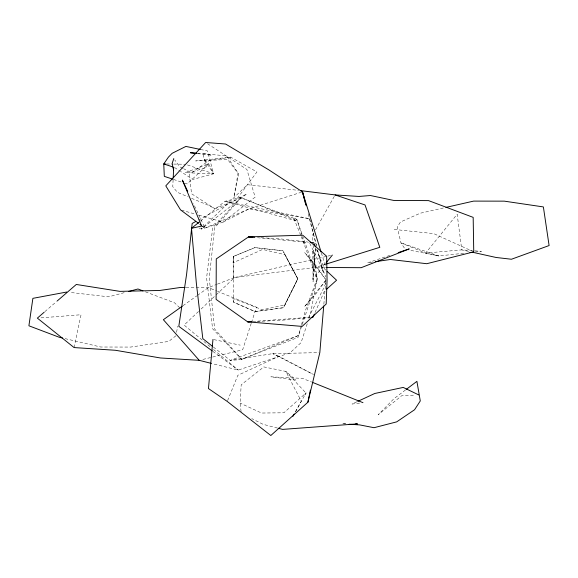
<?xml version="1.0" encoding="UTF-8"?>
<svg xmlns="http://www.w3.org/2000/svg" width="578" height="578" viewBox="0 0 578 578"><rect width="100%" height="100%" fill="white"/><g stroke="black" fill="none" stroke-linecap="round" stroke-linejoin="round"><path stroke-width="0.43" stroke-dasharray="2.89 2.17" d="M173.111 179.722L172.771 186.701L177.41 192.344L188.226 196.91M241.105 411.608L240.08 403.083L241.199 384.775L263.835 366.922L285.814 371.401L295.893 380.028L270.894 376.82L302.489 378.388L311.585 382.015M315.386 248.793L313.066 281.782L312.77 250.072L317.076 278.647L310.588 313.471L308.912 318.623M233.591 256.343L233.071 262.795L262.65 249.436L284.817 254.645L297.786 278.813L283.538 307.727L254.977 311.593L233.671 302.243L232.79 298.364L262.419 309.772L284.651 304.96L297.786 278.813L282.938 250.787L255.086 247.594L233.599 256.329L254.847 247.644L282.938 250.787L297.836 278.806L283.523 307.691L255.223 311.6L233.671 302.243L233.591 256.343L233.656 279.499M323.861 304.209L325.869 280.012M315.444 247.904L312.785 279.506L325.638 263.438M176.579 332.285L177.692 326.202M74.085 347.566L81.043 314.743L40.034 317.922M301.29 325.551L298.067 337.364L241.821 359.314L214.655 329.034L209.272 278.264L214.64 227.797L240.954 197.849L296.933 219.524L301.868 235.571M301.514 324.713L305.191 311.21L317.076 278.647L301.261 236.59M251.22 323.377L242.659 349.762L200.949 359.899M251.502 322.531L256.473 307.207L217.509 291.312M307.229 323.767L301.073 342.653L289.932 352.912L238.237 370.072L212.307 363.649M213.34 346.995L230.196 360.383L241.785 359.523L298.551 335.5L301.969 325.306M302.258 324.453L317.654 278.545L303.11 237.204M227.595 400.633L237.825 375.303L278.863 356.279L313.587 374.566M325.717 283.357L323.348 288.921L308.616 317.38L253.077 321.462M315.068 312.445L324.352 291.269L325.638 290.105M295.445 411.789L301.29 401.175L285.814 371.401L305.336 392.375M295.539 411.673L304.649 395.359M313.825 232.876L312.091 235.969L312.64 241.214M315.559 229.777L335.088 194.923M301.926 233.83L297.475 221.172L240.881 197.416L212.704 227.725L206.584 277.953L212.596 328.738L241.785 359.523M198.514 311.477L184.1 325.06L211.172 347.566M201.13 309.006L215.543 295.43M216.194 294.809L234.538 277.527L327.105 256.264M303.949 394.825L283.921 412.786L261.531 413.039L240.08 403.083M44.874 311.629L56.492 301.593M200.552 220.984L224.943 201.31L240.881 197.416M175.943 335.76L168.762 341.41L130.664 347.067L100.753 347.017L65.191 338.65M405.453 390.005L394.001 398.668L378.214 414.715L401.768 395.67L415.199 395.092M182.98 305.719L196.773 295.878M197.495 295.358L208.391 287.591L216.562 284.448M198.492 220.016L246.784 193.861L201.065 229.206L247.413 184.7L298.631 190.379M356.922 401.775L352.053 404.036L359.617 403.083M191.549 198.319L208.55 205.313L214.843 208.687L236.041 200.104L256.943 171.948L230.694 157.129L195.711 160.937L227.681 159.506L238.035 173.313L233.946 196.78L238.7 174.014L226.634 155.822L197.459 153.336M217.379 284.13L234.538 277.527L315.4 267.433L326.173 267.498M298.551 335.5L230.196 360.383L272.78 353.62L318.948 352.616M389.695 255.433L367.622 262.809L372.875 262.044M301.644 192.156L249.067 208.846L204.952 228.072L198.673 228.173M325.703 264.218L315.4 267.433L313.103 245.585M124.162 292.678L108.657 296.817L69.382 292.345M327.979 256.061L330.602 255.462M443.326 207.993L420.228 213.231L400.482 221.981L397.202 227.01L400.951 242.876L405.192 249.277M230.694 157.129L209.019 160.605L189.389 174.44L191.528 193.738L214.843 208.687M463.7 253.265L438.854 255.967L408.74 249.985M475.232 252.015L481.445 251.336L461.786 249.877L425.639 253.085L400.951 242.876L438.854 255.967L425.639 253.085L457.169 214.221L461.786 249.877L468.816 251.437M310.299 317.575L280.54 320.356L255.686 321.491M185.993 287.476L208.391 287.591L216.678 290.972M345.745 423.782L342.147 423.761L345.644 423.985M166.457 163.979L172.757 164.065M173.66 164.08L185.365 164.246M260.931 237.688L281.32 238.989L307.532 241.98M257.463 237.731L308.45 242.464M394.167 229.43L433.702 233.606L472.118 251.098M197.517 153.589L211.794 155.301L202.647 153.083L206.642 167.288L190.791 172.36L183.609 168.718M308.796 218.549L224.943 201.31L297.475 221.172M200.544 149.485L207.437 150.93L213.636 173.805L192.828 179.418L180.401 171.319M213.838 339.611L240.231 345.145M277.491 428.067L263.048 424.303L251.777 418.602M181.405 210.125L195.285 214.12M198.76 215.117L223.05 222.111L249.067 208.846L309.678 218.73L316.679 246.315M173.588 179.447L183.71 182.821M184.555 183.096L187.084 183.941L208.723 163.971L203.817 158.777L213.636 173.805L185.076 172.67L208.723 163.971L213.636 173.805L187.026 164.809M145.432 291.818L174.549 302.807L180.242 308.233M278.863 356.279L272.78 353.62L312.785 374.154M182.814 168.314L179.621 166.702L174.751 159.911M296.933 219.524L293.48 217.523L300.921 235.759M201.671 226.063L204.952 228.072L223.05 222.111L255.144 197.127L246.864 169.419L206.404 142.983M174.549 167.504L179.664 170.842M212.87 351.402L238.237 370.072L211.866 348.144M202.083 225.933L204.952 228.072L193.471 203.673M325.833 270.121L324.569 268.929L316.036 248.424M309.736 243.345L323.521 271.328L325.775 276.956M321.375 252.954L325.891 267.578M302.128 236.416L304.982 245.708M308.132 213.701L316.245 245.123M317.597 250.353L323.463 273.047L317.553 249.768M326.093 279.99L314.931 295.12L304.288 306.911L326.093 279.99L315.111 264.406L304.751 252.716L326.093 279.99"/><path stroke-width="0.87" d="M173.198 177.973L173.703 167.504M323.709 306L319.829 352.594L307.901 402.237L270.822 435.509L227.262 401.45L208.448 388.546L212.964 339.423M307.901 402.237L310.386 390.128M173.783 158.553L172.165 163.444L173.61 170.286M314.353 314.078L312.922 317.329L311.174 317.495M292.938 416.333L294.238 414.007M305.083 394.579L305.95 393.026M326.202 262.744L332.35 255.057M326.281 289.52L336.569 280.222L327.09 271.313M44.188 312.221L37.36 318.124L74.085 347.566L115.456 350.282L160.453 357.977L199.208 360.318L211.432 363.425M57.171 301.001L76.303 284.47L119.884 291.37L159.875 290.459L180.618 287.447L185.097 287.468M212.639 346.439L202.813 338.629L196.361 283.343L191.499 228.296L199.157 222.111M406.175 389.464L416.911 381.343L420.278 400.944L414.563 409.744L396.703 421.861L374.031 427.706L359.639 424.895L349.141 424.216M182.251 306.239L163.372 319.706L199.208 360.318M195.328 221.728L192.163 223.44L186.6 274.297L178.804 326.332L212.148 350.868M357.739 401.399L374.782 393.481L403.22 387.426L418.783 394.94M398.191 252.593L409.224 248.908L361.171 267.693L326.173 267.498M326.563 263.951L379.811 247.319L365.029 204.944L335.088 194.923L300.408 190.596M128.468 291.529L137.947 288.993L142.932 290.879M445.92 207.401L473.606 201.108L504.298 201.151L543.378 206.924L549.1 245.549L511.436 259.247L496.047 257.47L472.327 252.21M191.499 228.296L201.671 226.063L182.373 180.09L187.727 191.477M66.701 292.034L32.888 298.342L28.9 325.79L59.115 337.22L62.583 338.036M375.498 261.661L390.367 259.486L426.766 263.713L473.75 251.842L473.172 217.371L428.573 200.617L393.647 200.414L370.411 195.523L359.003 196.448L335.088 194.923M469.914 252.593L473.461 252.203M250.39 321.664L247.702 321.859L216.107 299.39L216.266 258.922L248.518 236.901L302.749 235.195L326.657 256.271L327.061 280.171L326.194 303.999L302.149 326.404L247.702 321.859L252.138 321.657M355.651 423.855L357.45 423.869L282.584 429.396L278.336 428.291M165.554 163.964L163.755 163.942L164.311 176.355L172.75 179.166M254.725 237.298L248.518 236.901L252.095 237.233M196.571 153.257L190.386 152.729L196.628 153.481M310.148 242.283L313.644 242.681L315.35 246.777M200.544 149.485L185.899 146.415L172.128 153.322L168.408 157.137L163.755 163.942L172.887 166.955M312.409 382.347L362.977 402.656M198.492 223.252L180.538 209.879L165.785 185.863L205.66 142.491L225.572 144.009L268.756 169.809L302.496 191.889L321.108 252.095M199.93 224.322L201.361 225.398M306.203 205.739L302.496 191.889L304.519 199.742M304.974 201.484L305.646 204.106"/></g></svg>
